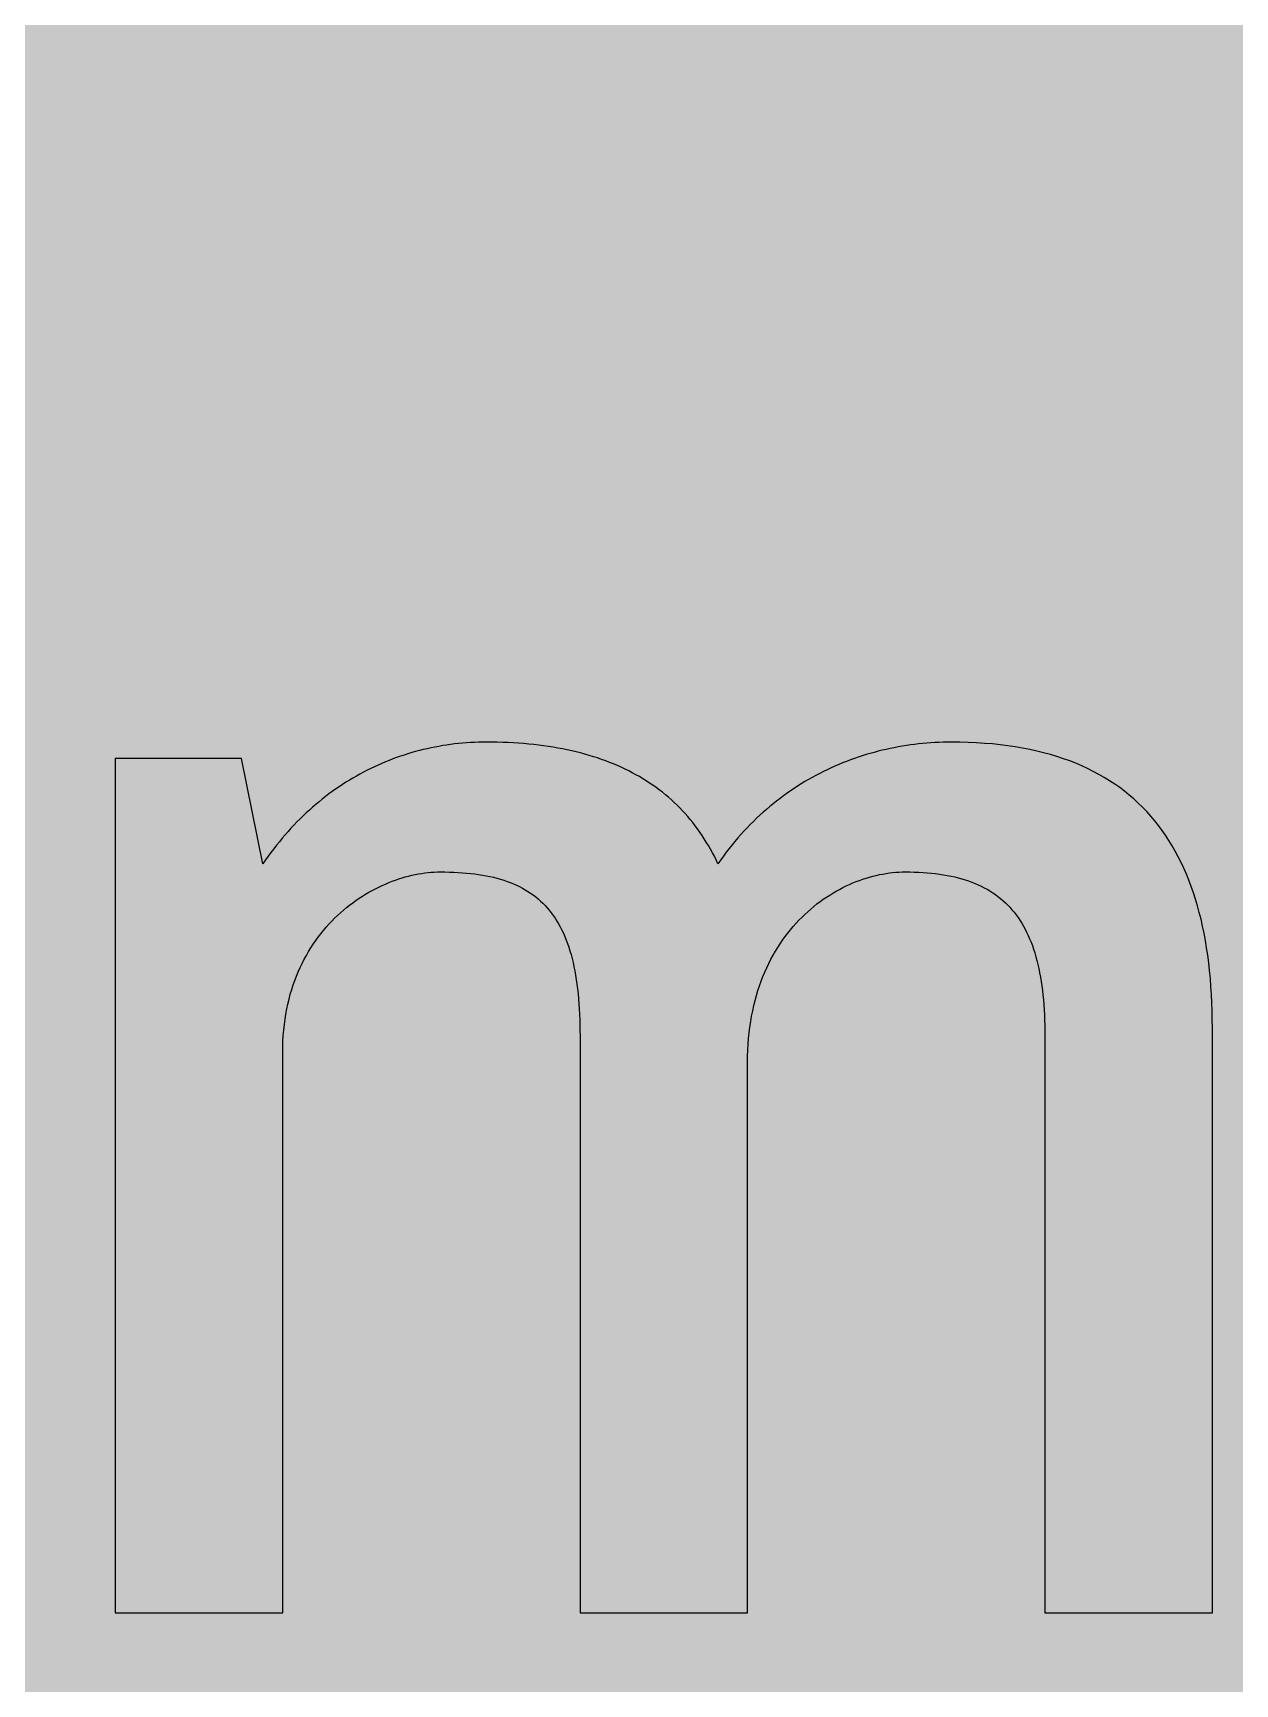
# Model space of a CAD drawing. Header units: millimetres. Extents: x 0 to 318, y 0 to 212.
# Drawn here: x 135.2 to 181.7, y 84.1 to 147.9 of the extents above; entities that cross this region are included whole.
import ezdxf

# ---------------------------------------------------------------- set-up
doc = ezdxf.new("R2010")
doc.units = ezdxf.units.MM

msp = doc.modelspace()

# ---------------------------------------------------------------- hatches: boundary and pattern name
for color, points in [(254, [(14.1633, 0.0536), (13.9878, 0.0533), (13.8125, 0.0559), (13.6373, 0.061), (13.462, 0.0686), (13.2893, 0.0787), (13.114, 0.0914), (12.9413, 0.1041), (12.7686, 0.1219), (12.5959, 0.1397), (12.4231, 0.16), (12.2504, 0.1829), (12.0777, 0.2057), (11.9075, 0.2337), (11.7373, 0.2616), (11.5672, 0.2921), (11.397, 0.3251), (11.2268, 0.3607), (11.0592, 0.3988), (10.8915, 0.4369), (10.7239, 0.4775), (10.5562, 0.5207), (10.3886, 0.5664), (10.2235, 0.6121), (10.0584, 0.6629), (9.8933, 0.7137), (9.7307, 0.7671), (9.5682, 0.8204), (9.4056, 0.8788), (9.2431, 0.9373), (9.083, 0.9982), (8.923, 1.0617), (8.763, 1.1252), (8.6055, 1.1938), (8.4455, 1.2624), (8.2906, 1.331), (8.1331, 1.4046), (7.9781, 1.4783), (7.8232, 1.5545), (7.6708, 1.6332), (7.5184, 1.7145), (7.366, 1.7958), (7.2161, 1.8796), (7.0663, 1.966), (6.919, 2.0523), (6.7716, 2.1438), (6.6243, 2.2352), (6.4795, 2.3266), (6.3348, 2.4232), (6.19, 2.5197), (6.0477, 2.6187), (5.908, 2.7178), (5.7683, 2.8194), (5.6286, 2.9235), (5.4915, 3.0302), (5.3543, 3.1369), (5.2197, 3.2461), (5.0851, 3.3579), (4.953, 3.4722), (4.8209, 3.5865), (4.6914, 3.7033), (4.5644, 3.8202), (4.4348, 3.9395), (4.3104, 4.0615), (4.1859, 4.1859), (4.0615, 4.3104), (3.9395, 4.4348), (3.8202, 4.5618), (3.7033, 4.6914), (3.5865, 4.8209), (3.4722, 4.953), (3.3579, 5.0851), (3.2487, 5.2197), (3.1369, 5.3543), (3.0302, 5.4915), (2.9235, 5.6286), (2.8194, 5.7683), (2.7178, 5.908), (2.6187, 6.0477), (2.5197, 6.19), (2.4232, 6.3348), (2.3266, 6.477), (2.2352, 6.6243), (2.1438, 6.7691), (2.0523, 6.9164), (1.966, 7.0663), (1.8796, 7.2161), (1.7958, 7.366), (1.7145, 7.5184), (1.6332, 7.6708), (1.5545, 7.8232), (1.4783, 7.9781), (1.4046, 8.1331), (1.331, 8.2906), (1.2598, 8.4455), (1.1913, 8.603), (1.1252, 8.763), (1.0592, 8.923), (0.9982, 9.083), (0.9373, 9.2431), (0.8763, 9.4056), (0.8204, 9.5682), (0.7645, 9.7307), (0.7112, 9.8933), (0.6604, 10.0584), (0.6121, 10.2235), (0.5639, 10.3911), (0.5207, 10.5562), (0.4775, 10.7239), (0.4343, 10.8915), (0.3962, 11.0592), (0.3607, 11.2268), (0.3251, 11.397), (0.2921, 11.5672), (0.2616, 11.7373), (0.2311, 11.9075), (0.2057, 12.0802), (0.1803, 12.2504), (0.1575, 12.4231), (0.1372, 12.5959), (0.1194, 12.7686), (0.1041, 12.9413), (0.0889, 13.1166), (0.0787, 13.2893), (0.0686, 13.4645), (0.061, 13.6373), (0.0559, 13.8125), (0.0508, 13.9878), (0.0508, 14.163), (0.0522, 197.6092), (0.0508, 197.7822), (0.0559, 197.9574), (0.061, 198.1327), (0.0686, 198.308), (0.0787, 198.4807), (0.0889, 198.6559), (0.1041, 198.8287), (0.1194, 199.0014), (0.1372, 199.1741), (0.1575, 199.3468), (0.1803, 199.5195), (0.2057, 199.6923), (0.2311, 199.8624), (0.2616, 200.0326), (0.2921, 200.2028), (0.3251, 200.373), (0.3607, 200.5432), (0.3962, 200.7108), (0.4343, 200.8784), (0.4775, 201.0461), (0.5207, 201.2137), (0.5639, 201.3814), (0.6121, 201.5465), (0.6604, 201.7116), (0.7112, 201.8767), (0.7645, 202.0392), (0.8204, 202.2018), (0.8763, 202.3643), (0.9373, 202.5269), (0.9982, 202.6869), (1.0592, 202.8469), (1.1252, 203.007), (1.1913, 203.1644), (1.2598, 203.3245), (1.331, 203.4794), (1.4046, 203.6369), (1.4783, 203.7918), (1.5545, 203.9468), (1.6332, 204.0992), (1.7145, 204.2516), (1.7958, 204.404), (1.8796, 204.5538), (1.966, 204.7037), (2.0523, 204.851), (2.1438, 204.9983), (2.2352, 205.1456), (2.3266, 205.2904), (2.4232, 205.4352), (2.5197, 205.58), (2.6187, 205.7222), (2.7178, 205.8619), (2.8194, 206.0016), (2.9235, 206.1413), (3.0302, 206.2785), (3.1369, 206.4156), (3.2487, 206.5503), (3.3579, 206.6849), (3.4722, 206.817), (3.5865, 206.949), (3.7033, 207.0786), (3.8202, 207.2056), (3.9395, 207.3351), (4.0615, 207.4596), (4.1859, 207.584), (4.3104, 207.7085), (4.4348, 207.8304), (4.5644, 207.9498), (4.6914, 208.0666), (4.8209, 208.1835), (4.953, 208.2978), (5.0851, 208.4121), (5.2197, 208.5213), (5.3543, 208.6331), (5.4915, 208.7397), (5.6286, 208.8464), (5.7683, 208.9506), (5.908, 209.0522), (6.0477, 209.1512), (6.19, 209.2503), (6.3348, 209.3468), (6.4795, 209.4433), (6.6243, 209.5348), (6.7716, 209.6262), (6.919, 209.7176), (7.0663, 209.804), (7.2161, 209.8904), (7.366, 209.9742), (7.5184, 210.0555), (7.6708, 210.1367), (7.8232, 210.2155), (7.9781, 210.2917), (8.1331, 210.3653), (8.2906, 210.439), (8.4455, 210.5101), (8.6055, 210.5787), (8.763, 210.6447), (8.923, 210.7108), (9.083, 210.7717), (9.2431, 210.8327), (9.4056, 210.8937), (9.5682, 210.9495), (9.7307, 211.0054), (9.8933, 211.0588), (10.0584, 211.1096), (10.2235, 211.1578), (10.3886, 211.2061), (10.5562, 211.2493), (10.7239, 211.2924), (10.8915, 211.3356), (11.0592, 211.3737), (11.2268, 211.4093), (11.397, 211.4448), (11.5672, 211.4779), (11.7373, 211.5083), (11.9075, 211.5388), (12.0777, 211.5642), (12.2504, 211.5896), (12.4231, 211.6125), (12.5959, 211.6328), (12.7686, 211.6506), (12.9413, 211.6658), (13.114, 211.6811), (13.2893, 211.6912), (13.462, 211.7014), (13.6373, 211.709), (13.8125, 211.7141), (13.9878, 211.7192), (14.163, 211.7192), (303.4411, 211.7203), (303.6164, 211.7192), (303.7891, 211.7141), (303.9643, 211.709), (304.1396, 211.7014), (304.3149, 211.6912), (304.4876, 211.6811), (304.6603, 211.6658), (304.8356, 211.6506), (305.0083, 211.6328), (305.181, 211.6125), (305.3512, 211.5896), (305.5239, 211.5642), (305.6941, 211.5388), (305.8668, 211.5083), (306.037, 211.4779), (306.2072, 211.4448), (306.3748, 211.4093), (306.545, 211.3737), (306.7126, 211.3356), (306.8803, 211.2924), (307.0479, 211.2493), (307.213, 211.2061), (307.3781, 211.1578), (307.5432, 211.1096), (307.7083, 211.0588), (307.8734, 211.0054), (308.036, 210.9495), (308.1985, 210.8937), (308.3611, 210.8327), (308.5211, 210.7717), (308.6811, 210.7108), (308.8411, 210.6447), (308.9986, 210.5787), (309.1561, 210.5101), (309.3136, 210.439), (309.4711, 210.3653), (309.626, 210.2917), (309.7784, 210.2155), (309.9333, 210.1367), (310.0857, 210.0555), (310.2381, 209.9742), (310.388, 209.8904), (310.5379, 209.804), (310.6852, 209.7176), (310.8325, 209.6262), (310.9798, 209.5348), (311.1246, 209.4433), (311.2694, 209.3468), (311.4116, 209.2503), (311.5539, 209.1512), (311.6961, 209.0522), (311.8358, 208.9506), (311.9755, 208.8464), (312.1127, 208.7397), (312.2473, 208.6331), (312.3844, 208.5213), (312.5165, 208.4121), (312.6511, 208.2978), (312.7807, 208.1835), (312.9128, 208.0666), (313.0398, 207.9498), (313.1668, 207.8304), (313.2938, 207.7085), (313.4182, 207.584), (313.5427, 207.4596), (313.6621, 207.3351), (313.784, 207.2056), (313.9008, 207.0786), (314.0177, 206.949), (314.132, 206.817), (314.2463, 206.6849), (314.3555, 206.5503), (314.4647, 206.4156), (314.5739, 206.2785), (314.6781, 206.1413), (314.7822, 206.0016), (314.8863, 205.8619), (314.9854, 205.7222), (315.0845, 205.58), (315.181, 205.4352), (315.275, 205.2904), (315.3689, 205.1456), (315.4604, 204.9983), (315.5493, 204.851), (315.6382, 204.7037), (315.7245, 204.5538), (315.8084, 204.404), (315.8896, 204.2516), (315.9684, 204.0992), (316.0471, 203.9468), (316.1233, 203.7918), (316.1995, 203.6369), (316.2706, 203.4794), (316.3418, 203.3245), (316.4103, 203.1644), (316.4764, 203.007), (316.5424, 202.8469), (316.6059, 202.6869), (316.6669, 202.5269), (316.7253, 202.3643), (316.7812, 202.2018), (316.8371, 202.0392), (316.8904, 201.8767), (316.9412, 201.7116), (316.9895, 201.5465), (317.0377, 201.3814), (317.0834, 201.2137), (317.1266, 201.0461), (317.1673, 200.8784), (317.2054, 200.7108), (317.2435, 200.5432), (317.2765, 200.373), (317.3095, 200.2028), (317.34, 200.0326), (317.3705, 199.8624), (317.3959, 199.6923), (317.4213, 199.5195), (317.4441, 199.3468), (317.4644, 199.1741), (317.4822, 199.0014), (317.4975, 198.8287), (317.5127, 198.6559), (317.5229, 198.4807), (317.533, 198.308), (317.5406, 198.1327), (317.5457, 197.9574), (317.5508, 197.7822), (317.5508, 197.6069), (317.5522, 14.1647), (317.5508, 13.9878), (317.5457, 13.8125), (317.5406, 13.6373), (317.533, 13.4645), (317.5229, 13.2893), (317.5127, 13.1166), (317.4975, 12.9413), (317.4822, 12.7686), (317.4644, 12.5959), (317.4441, 12.4231), (317.4213, 12.2504), (317.3959, 12.0802), (317.3705, 11.9075), (317.34, 11.7373), (317.3095, 11.5672), (317.2765, 11.397), (317.2435, 11.2268), (317.2054, 11.0592), (317.1673, 10.8915), (317.1266, 10.7239), (317.0834, 10.5562), (317.0377, 10.3911), (316.9895, 10.2235), (316.9412, 10.0584), (316.8904, 9.8933), (316.8371, 9.7307), (316.7812, 9.5682), (316.7253, 9.4056), (316.6669, 9.2431), (316.6059, 9.083), (316.5424, 8.923), (316.4764, 8.763), (316.4103, 8.603), (316.3418, 8.4455), (316.2706, 8.2906), (316.1995, 8.1331), (316.1233, 7.9781), (316.0471, 7.8232), (315.9684, 7.6708), (315.8896, 7.5184), (315.8084, 7.366), (315.7245, 7.2161), (315.6382, 7.0663), (315.5493, 6.9164), (315.4604, 6.7691), (315.3689, 6.6243), (315.275, 6.477), (315.181, 6.3348), (315.0845, 6.19), (314.9854, 6.0477), (314.8863, 5.908), (314.7822, 5.7683), (314.6781, 5.6286), (314.5739, 5.4915), (314.4647, 5.3543), (314.3555, 5.2197), (314.2463, 5.0851), (314.132, 4.953), (314.0177, 4.8209), (313.9008, 4.6914), (313.784, 4.5618), (313.6621, 4.4348), (313.5427, 4.3104), (313.4182, 4.1859), (313.2938, 4.0615), (313.1668, 3.9395), (313.0398, 3.8202), (312.9128, 3.7033), (312.7807, 3.5865), (312.6511, 3.4722), (312.5165, 3.3579), (312.3844, 3.2461), (312.2473, 3.1369), (312.1127, 3.0302), (311.9755, 2.9235), (311.8358, 2.8194), (311.6961, 2.7178), (311.5539, 2.6187), (311.4116, 2.5197), (311.2694, 2.4232), (311.1246, 2.3266), (310.9798, 2.2352), (310.8325, 2.1438), (310.6852, 2.0523), (310.5379, 1.966), (310.388, 1.8796), (310.2381, 1.7958), (310.0857, 1.7145), (309.9333, 1.6332), (309.7784, 1.5545), (309.626, 1.4783), (309.4711, 1.4046), (309.3136, 1.331), (309.1561, 1.2624), (308.9986, 1.1938), (308.8411, 1.1252), (308.6811, 1.0617), (308.5211, 0.9982), (308.3611, 0.9373), (308.1985, 0.8788), (308.036, 0.8204), (307.8734, 0.7671), (307.7083, 0.7137), (307.5432, 0.6629), (307.3781, 0.6121), (307.213, 0.5664), (307.0479, 0.5207), (306.8803, 0.4775), (306.7126, 0.4369), (306.545, 0.3988), (306.3748, 0.3607), (306.2072, 0.3251), (306.037, 0.2921), (305.8668, 0.2616), (305.6941, 0.2337), (305.5239, 0.2057), (305.3512, 0.1829), (305.181, 0.16), (305.0083, 0.1397), (304.8356, 0.1219), (304.6603, 0.1041), (304.4876, 0.0914), (304.3149, 0.0787), (304.1396, 0.0686), (303.9643, 0.061), (303.7891, 0.0559), (303.6164, 0.0533), (303.4411, 0.0533)]), (144, [(14.1633, 5.3453), (13.9344, 5.3467), (13.7084, 5.3543), (13.4849, 5.3696), (13.2613, 5.3899), (13.0378, 5.4153), (12.8194, 5.4458), (12.6009, 5.4813), (12.385, 5.522), (12.1717, 5.5702), (11.9583, 5.621), (11.7475, 5.6794), (11.5392, 5.7404), (11.3335, 5.8064), (11.1303, 5.8801), (10.9296, 5.9563), (10.729, 6.0376), (10.5334, 6.1239), (10.3378, 6.2128), (10.1473, 6.3094), (9.9593, 6.4084), (9.7714, 6.5126), (9.5885, 6.6218), (9.4082, 6.7335), (9.2304, 6.8504), (9.0576, 6.9698), (8.8849, 7.0968), (8.7173, 7.2238), (8.5522, 7.3584), (8.3896, 7.4955), (8.2321, 7.6352), (8.0772, 7.78), (7.9273, 7.9273), (7.7775, 8.0772), (7.6352, 8.2321), (7.493, 8.3922), (7.3558, 8.5522), (7.2238, 8.7173), (7.0942, 8.8875), (6.9698, 9.0576), (6.8504, 9.2329), (6.7335, 9.4107), (6.6192, 9.591), (6.5126, 9.7739), (6.4084, 9.9593), (6.3068, 10.1473), (6.2128, 10.3403), (6.1214, 10.5334), (6.035, 10.7315), (5.9538, 10.9296), (5.8776, 11.1303), (5.8064, 11.3335), (5.7404, 11.5418), (5.6769, 11.75), (5.621, 11.9583), (5.5677, 12.1717), (5.522, 12.385), (5.4813, 12.6009), (5.4432, 12.8194), (5.4127, 13.0404), (5.3873, 13.2613), (5.3696, 13.4849), (5.3543, 13.7084), (5.3467, 13.937), (5.3416, 14.163), (5.3439, 197.6092), (5.3467, 197.8355), (5.3543, 198.0616), (5.3696, 198.2851), (5.3873, 198.5086), (5.4127, 198.7321), (5.4432, 198.9506), (5.4813, 199.169), (5.522, 199.3849), (5.5677, 199.5983), (5.621, 199.8116), (5.6769, 200.0225), (5.7404, 200.2307), (5.8064, 200.4365), (5.8776, 200.6397), (5.9538, 200.8403), (6.035, 201.041), (6.1214, 201.2366), (6.2128, 201.4322), (6.3068, 201.6227), (6.4084, 201.8106), (6.5126, 201.9986), (6.6192, 202.1815), (6.7335, 202.3618), (6.8504, 202.5396), (6.9698, 202.7123), (7.0942, 202.885), (7.2238, 203.0527), (7.3558, 203.2178), (7.493, 203.3803), (7.6352, 203.5378), (7.7775, 203.6928), (7.9273, 203.8426), (8.0772, 203.9925), (8.2321, 204.1347), (8.3896, 204.277), (8.5522, 204.4141), (8.7173, 204.5462), (8.8849, 204.6757), (9.0576, 204.8002), (9.2304, 204.9196), (9.4082, 205.0364), (9.5885, 205.1507), (9.7714, 205.2574), (9.9593, 205.3615), (10.1473, 205.4631), (10.3378, 205.5571), (10.5334, 205.6486), (10.729, 205.7349), (10.9296, 205.8162), (11.1303, 205.8924), (11.3335, 205.9635), (11.5392, 206.0296), (11.7475, 206.0931), (11.9583, 206.1489), (12.1717, 206.2023), (12.385, 206.248), (12.6009, 206.2886), (12.8194, 206.3267), (13.0378, 206.3572), (13.2613, 206.3826), (13.4849, 206.4004), (13.7084, 206.4156), (13.9344, 206.4233), (14.163, 206.4283), (303.4411, 206.4286), (303.6672, 206.4233), (303.8932, 206.4156), (304.1193, 206.4004), (304.3428, 206.3826), (304.5638, 206.3572), (304.7822, 206.3267), (305.0007, 206.2886), (305.2166, 206.248), (305.4325, 206.2023), (305.6433, 206.1489), (305.8541, 206.0931), (306.0624, 206.0296), (306.2681, 205.9635), (306.4713, 205.8924), (306.6745, 205.8162), (306.8726, 205.7349), (307.0708, 205.6486), (307.2638, 205.5571), (307.4543, 205.4631), (307.6448, 205.3615), (307.8302, 205.2574), (308.0131, 205.1507), (308.1934, 205.0364), (308.3712, 204.9196), (308.5465, 204.8002), (308.7167, 204.6757), (308.8843, 204.5462), (309.0494, 204.4141), (309.212, 204.277), (309.3695, 204.1347), (309.5244, 203.9925), (309.6768, 203.8426), (309.8241, 203.6928), (309.9689, 203.5378), (310.1086, 203.3803), (310.2458, 203.2178), (310.3778, 203.0527), (310.5074, 202.885), (310.6318, 202.7123), (310.7538, 202.5396), (310.8706, 202.3618), (310.9824, 202.1815), (311.0916, 201.9986), (311.1957, 201.8106), (311.2948, 201.6227), (311.3888, 201.4322), (311.4802, 201.2366), (311.5666, 201.041), (311.6478, 200.8403), (311.724, 200.6397), (311.7952, 200.4365), (311.8637, 200.2307), (311.9247, 200.0225), (311.9806, 199.8116), (312.0339, 199.5983), (312.0796, 199.3849), (312.1203, 199.169), (312.1584, 198.9506), (312.1889, 198.7321), (312.2143, 198.5086), (312.2346, 198.2851), (312.2473, 198.0616), (312.2574, 197.8355), (312.26, 197.6069), (312.2605, 14.1647), (312.2574, 13.937), (312.2473, 13.7084), (312.2346, 13.4849), (312.2143, 13.2613), (312.1889, 13.0404), (312.1584, 12.8194), (312.1203, 12.6009), (312.0796, 12.385), (312.0339, 12.1717), (311.9806, 11.9583), (311.9247, 11.75), (311.8637, 11.5418), (311.7952, 11.3335), (311.724, 11.1303), (311.6478, 10.9296), (311.5666, 10.7315), (311.4802, 10.5334), (311.3888, 10.3403), (311.2948, 10.1473), (311.1957, 9.9593), (311.0916, 9.7739), (310.9824, 9.591), (310.8706, 9.4107), (310.7538, 9.2329), (310.6318, 9.0576), (310.5074, 8.8875), (310.3778, 8.7173), (310.2458, 8.5522), (310.1086, 8.3922), (309.9689, 8.2321), (309.8241, 8.0772), (309.6768, 7.9273), (309.5244, 7.78), (309.3695, 7.6352), (309.212, 7.4955), (309.0494, 7.3584), (308.8843, 7.2238), (308.7167, 7.0968), (308.5465, 6.9698), (308.3712, 6.8504), (308.1934, 6.7335), (308.0131, 6.6218), (307.8302, 6.5126), (307.6448, 6.4084), (307.4543, 6.3094), (307.2638, 6.2128), (307.0708, 6.1239), (306.8726, 6.0376), (306.6745, 5.9563), (306.4713, 5.8801), (306.2681, 5.8064), (306.0624, 5.7404), (305.8541, 5.6794), (305.6433, 5.621), (305.4325, 5.5702), (305.2166, 5.522), (305.0007, 5.4813), (304.7822, 5.4458), (304.5638, 5.4153), (304.3428, 5.3899), (304.1193, 5.3696), (303.8932, 5.3543), (303.6672, 5.3467), (303.4411, 5.3442)]), (254, [(162.8676, 86.8369), (162.8676, 108.108), (162.8699, 108.3462), (162.8775, 108.5799), (162.8902, 108.8111), (162.908, 109.0371), (162.9283, 109.2581), (162.9562, 109.4765), (162.9867, 109.6899), (163.0248, 109.9007), (163.0655, 110.1065), (163.1086, 110.3071), (163.1594, 110.5027), (163.2102, 110.6957), (163.2687, 110.8862), (163.3296, 111.0717), (163.3931, 111.252), (163.4617, 111.4273), (163.5328, 111.6), (163.609, 111.7702), (163.6878, 111.9353), (163.769, 112.0953), (163.8529, 112.2528), (163.9418, 112.4052), (164.0307, 112.5525), (164.1246, 112.6973), (164.2212, 112.8395), (164.3202, 112.9767), (164.4218, 113.1113), (164.526, 113.2383), (164.6301, 113.3653), (164.7393, 113.4872), (164.8485, 113.604), (164.9603, 113.7183), (165.0746, 113.8301), (165.1914, 113.9368), (165.3083, 114.0384), (165.4277, 114.14), (165.547, 114.234), (165.669, 114.3254), (165.7934, 114.4143), (165.9179, 114.4981), (166.0423, 114.5794), (166.1668, 114.6581), (166.2938, 114.7318), (166.4233, 114.8004), (166.5503, 114.869), (166.6799, 114.9299), (166.8094, 114.9909), (166.9364, 115.0468), (167.066, 115.0976), (167.1955, 115.1484), (167.325, 115.1941), (167.4546, 115.2347), (167.5841, 115.2728), (167.7137, 115.3084), (167.8432, 115.3389), (167.9702, 115.3693), (168.0972, 115.3922), (168.2242, 115.4151), (168.3487, 115.4328), (168.4731, 115.4481), (168.5976, 115.4582), (168.7195, 115.4684), (168.8414, 115.4709), (168.9608, 115.4735), (169.1386, 115.4735), (169.3113, 115.4684), (169.4815, 115.4608), (169.6491, 115.4532), (169.8142, 115.4405), (169.9743, 115.4252), (170.1317, 115.4074), (170.2867, 115.3897), (170.4391, 115.3668), (170.5864, 115.3389), (170.7312, 115.3109), (170.8734, 115.2804), (171.0131, 115.2449), (171.1503, 115.2068), (171.2824, 115.1687), (171.4119, 115.1255), (171.5389, 115.0772), (171.6634, 115.029), (171.7827, 114.9782), (171.9021, 114.9223), (172.0164, 114.8639), (172.1282, 114.8029), (172.2374, 114.7369), (172.3441, 114.6708), (172.4457, 114.5997), (172.5473, 114.5261), (172.6438, 114.4473), (172.7403, 114.3686), (172.8318, 114.2848), (172.9207, 114.1984), (173.007, 114.107), (173.0883, 114.013), (173.1696, 113.9165), (173.2483, 113.8174), (173.322, 113.7133), (173.3931, 113.6066), (173.4642, 113.4948), (173.5303, 113.3805), (173.5938, 113.2637), (173.6547, 113.1418), (173.7157, 113.0173), (173.7716, 112.8903), (173.8249, 112.7582), (173.8757, 112.6236), (173.924, 112.4839), (173.9671, 112.3417), (174.0103, 112.1943), (174.051, 112.0445), (174.0891, 111.8921), (174.1246, 111.7346), (174.1576, 111.572), (174.1881, 111.4069), (174.2161, 111.2393), (174.2415, 111.0666), (174.2643, 110.8888), (174.2846, 110.7084), (174.3024, 110.5256), (174.3177, 110.3376), (174.3304, 110.1446), (174.3405, 109.949), (174.3481, 109.7483), (174.3532, 109.5451), (174.3583, 109.3368), (174.3583, 109.1235), (174.3604, 86.8369), (180.8371, 86.8369), (180.8371, 109.4422), (180.8328, 109.7712), (180.8277, 110.0988), (180.815, 110.4189), (180.7997, 110.7364), (180.7794, 111.0488), (180.7566, 111.3561), (180.7261, 111.6584), (180.6931, 111.9581), (180.655, 112.2502), (180.6118, 112.5398), (180.5661, 112.8217), (180.5127, 113.1011), (180.4568, 113.3754), (180.3959, 113.6447), (180.3298, 113.9088), (180.2587, 114.1679), (180.1825, 114.4219), (180.1012, 114.6708), (180.0174, 114.9147), (179.926, 115.156), (179.832, 115.3897), (179.7304, 115.6183), (179.6263, 115.8443), (179.517, 116.0628), (179.4002, 116.2761), (179.2808, 116.4844), (179.1564, 116.6901), (179.0268, 116.8883), (178.8922, 117.0813), (178.75, 117.2718), (178.6052, 117.4547), (178.4553, 117.6325), (178.2978, 117.8052), (178.1378, 117.9728), (177.9702, 118.1354), (177.8, 118.2929), (177.6222, 118.4453), (177.4393, 118.5926), (177.2514, 118.7323), (177.0583, 118.8695), (176.8602, 118.999), (176.657, 119.126), (176.4487, 119.2454), (176.2328, 119.3597), (176.0118, 119.4689), (175.7858, 119.573), (175.5546, 119.6721), (175.3184, 119.7635), (175.0746, 119.8499), (174.8257, 119.9337), (174.5717, 120.0099), (174.3126, 120.0785), (174.0459, 120.1445), (173.7766, 120.2055), (173.4998, 120.2588), (173.2153, 120.3071), (172.9257, 120.3503), (172.6311, 120.3858), (172.3314, 120.4189), (172.0266, 120.4443), (171.7142, 120.4646), (171.3941, 120.4773), (171.0715, 120.4874), (170.7413, 120.49), (170.5813, 120.49), (170.4238, 120.4849), (170.2664, 120.4798), (170.1089, 120.4722), (169.9514, 120.462), (169.7939, 120.4519), (169.6339, 120.4366), (169.4764, 120.4214), (169.3189, 120.4036), (169.1615, 120.3808), (169.0065, 120.3579), (168.849, 120.335), (168.6916, 120.3071), (168.5366, 120.2766), (168.3791, 120.2461), (168.2242, 120.2106), (168.0693, 120.175), (167.9143, 120.1369), (167.7594, 120.0963), (167.6044, 120.0531), (167.452, 120.0074), (167.2971, 119.9591), (167.1447, 119.9083), (166.9948, 119.8575), (166.8424, 119.8016), (166.6926, 119.7458), (166.5427, 119.6873), (166.3929, 119.6238), (166.243, 119.5603), (166.0957, 119.4943), (165.9484, 119.4257), (165.8036, 119.3546), (165.6563, 119.2809), (165.5115, 119.2047), (165.3692, 119.1285), (165.227, 119.0473), (165.0848, 118.9634), (164.9425, 118.8796), (164.8028, 118.7907), (164.6657, 118.7018), (164.5285, 118.6078), (164.3913, 118.5139), (164.2542, 118.4148), (164.1221, 118.3157), (163.9875, 118.2141), (163.8554, 118.1075), (163.7259, 118.0008), (163.5963, 117.8916), (163.4668, 117.7798), (163.3398, 117.663), (163.2153, 117.5461), (163.0909, 117.4267), (162.9689, 117.3048), (162.847, 117.1804), (162.7276, 117.0534), (162.6108, 116.9238), (162.494, 116.7892), (162.3797, 116.6546), (162.2654, 116.5174), (162.1536, 116.3777), (162.0418, 116.2355), (161.9352, 116.0882), (161.8285, 115.9408), (161.7218, 115.791), (161.6532, 115.9358), (161.5821, 116.078), (161.5084, 116.2177), (161.4322, 116.3574), (161.3535, 116.492), (161.2722, 116.6266), (161.1909, 116.7562), (161.1071, 116.8857), (161.0182, 117.0127), (160.9293, 117.1372), (160.8379, 117.2591), (160.7464, 117.381), (160.6499, 117.4979), (160.5534, 117.6147), (160.4518, 117.7265), (160.3502, 117.8382), (160.2461, 117.9474), (160.1394, 118.0541), (160.0302, 118.1583), (159.9209, 118.2599), (159.8066, 118.3589), (159.6898, 118.458), (159.573, 118.552), (159.4536, 118.6459), (159.3317, 118.7348), (159.2072, 118.8237), (159.0802, 118.9101), (158.9507, 118.9939), (158.8211, 119.0752), (158.6865, 119.1565), (158.5519, 119.2327), (158.4122, 119.3063), (158.2725, 119.38), (158.1302, 119.4511), (157.9855, 119.5172), (157.8381, 119.5832), (157.6883, 119.6467), (157.5359, 119.7077), (157.3835, 119.7661), (157.226, 119.8245), (157.0685, 119.8778), (156.906, 119.9286), (156.7434, 119.9794), (156.5783, 120.0277), (156.4107, 120.0709), (156.2405, 120.1141), (156.0678, 120.1547), (155.8925, 120.1928), (155.7147, 120.2284), (155.5344, 120.2639), (155.354, 120.2944), (155.1686, 120.3223), (154.9806, 120.3503), (154.7927, 120.3731), (154.6022, 120.396), (154.4066, 120.4163), (154.211, 120.4341), (154.0129, 120.4493), (153.8122, 120.462), (153.6065, 120.4722), (153.4008, 120.4798), (153.1925, 120.4849), (152.9817, 120.49), (152.7683, 120.49), (152.6159, 120.49), (152.461, 120.4849), (152.306, 120.4798), (152.1511, 120.4722), (151.9987, 120.462), (151.8437, 120.4493), (151.6913, 120.4341), (151.5389, 120.4189), (151.3865, 120.3985), (151.2341, 120.3782), (151.0817, 120.3554), (150.9319, 120.3274), (150.7795, 120.2995), (150.6296, 120.269), (150.4798, 120.236), (150.3299, 120.203), (150.1826, 120.1649), (150.0327, 120.1268), (149.8854, 120.0836), (149.7381, 120.0404), (149.5908, 119.9921), (149.446, 119.9439), (149.3012, 119.8931), (149.1564, 119.8397), (149.0116, 119.7839), (148.8669, 119.728), (148.7246, 119.667), (148.5824, 119.6035), (148.4427, 119.54), (148.3004, 119.4714), (148.1607, 119.4029), (148.0236, 119.3317), (147.8839, 119.2581), (147.7467, 119.1793), (147.6121, 119.1006), (147.4749, 119.0219), (147.3429, 118.938), (147.2082, 118.8517), (147.0762, 118.7628), (146.9441, 118.6739), (146.8145, 118.5799), (146.685, 118.4859), (146.5555, 118.3869), (146.4285, 118.2878), (146.3015, 118.1862), (146.177, 118.0821), (146.0525, 117.9728), (145.9281, 117.8636), (145.8062, 117.7519), (145.6868, 117.6401), (145.5674, 117.5233), (145.448, 117.4039), (145.3312, 117.282), (145.2169, 117.16), (145.1026, 117.033), (144.9883, 116.9035), (144.8765, 116.774), (144.7673, 116.6393), (144.6581, 116.5047), (144.5489, 116.3676), (144.4422, 116.2253), (144.338, 116.0831), (144.2339, 115.9383), (144.1323, 115.791), (143.3089, 119.8559), (138.4198, 119.8559), (138.4198, 86.8369), (144.8964, 86.8369), (144.8964, 108.4897), (144.8968, 108.712), (144.9045, 108.933), (144.9197, 109.1489), (144.9375, 109.3622), (144.9603, 109.5705), (144.9857, 109.7763), (145.0188, 109.9769), (145.0543, 110.175), (145.0975, 110.3681), (145.1432, 110.556), (145.1915, 110.744), (145.2448, 110.9243), (145.3032, 111.1047), (145.3642, 111.2774), (145.4302, 111.4476), (145.4988, 111.6152), (145.5725, 111.7803), (145.6487, 111.9378), (145.7274, 112.0953), (145.8112, 112.2477), (145.8951, 112.395), (145.984, 112.5398), (146.0779, 112.682), (146.1719, 112.8192), (146.2684, 112.9538), (146.3675, 113.0833), (146.4716, 113.2103), (146.5758, 113.3348), (146.6825, 113.4542), (146.7917, 113.5685), (146.9009, 113.6828), (147.0152, 113.792), (147.1295, 113.8961), (147.2463, 113.9977), (147.3632, 114.0968), (147.4826, 114.1908), (147.6045, 114.2822), (147.7264, 114.3711), (147.8509, 114.4549), (147.9753, 114.5362), (148.0998, 114.6124), (148.2268, 114.6886), (148.3538, 114.7572), (148.4808, 114.8258), (148.6078, 114.8893), (148.7373, 114.9502), (148.8643, 115.0061), (148.9939, 115.062), (149.1234, 115.1103), (149.2529, 115.1585), (149.3799, 115.2017), (149.5095, 115.2423), (149.6365, 115.2804), (149.766, 115.3135), (149.893, 115.3439), (150.02, 115.3719), (150.1445, 115.3947), (150.2689, 115.4176), (150.3934, 115.4328), (150.5153, 115.4481), (150.6372, 115.4608), (150.7566, 115.4684), (150.876, 115.4735), (150.9928, 115.4735), (151.1681, 115.4735), (151.3434, 115.4684), (151.5135, 115.4633), (151.6812, 115.4557), (151.8437, 115.443), (152.0063, 115.4303), (152.1638, 115.4151), (152.3187, 115.3973), (152.4686, 115.3744), (152.6184, 115.3516), (152.7632, 115.3262), (152.9055, 115.2957), (153.0452, 115.2652), (153.1798, 115.2296), (153.3119, 115.1915), (153.4439, 115.1509), (153.5684, 115.1077), (153.6929, 115.062), (153.8148, 115.0137), (153.9316, 114.9604), (154.0459, 114.9045), (154.1602, 114.8461), (154.2669, 114.7851), (154.3736, 114.7216), (154.4777, 114.6531), (154.5768, 114.5819), (154.6758, 114.5083), (154.7698, 114.4295), (154.8613, 114.3483), (154.9502, 114.2644), (155.0365, 114.1755), (155.1203, 114.0841), (155.1991, 113.9901), (155.2778, 113.8911), (155.3515, 113.7895), (155.4251, 113.6853), (155.4937, 113.5761), (155.5623, 113.4618), (155.6258, 113.345), (155.6868, 113.2256), (155.7452, 113.1011), (155.8011, 112.9741), (155.8544, 112.842), (155.9052, 112.7074), (155.9535, 112.5677), (155.9992, 112.4229), (156.0424, 112.2756), (156.083, 112.1258), (156.1211, 111.9708), (156.1541, 111.8108), (156.1871, 111.6457), (156.2176, 111.4781), (156.2456, 111.3053), (156.271, 111.1301), (156.2938, 110.9497), (156.3141, 110.7643), (156.3319, 110.5738), (156.3472, 110.3808), (156.3599, 110.1827), (156.37, 109.9795), (156.3802, 109.7737), (156.3853, 109.5604), (156.3878, 109.3445), (156.3903, 109.1235), (156.391, 86.8369)])]:
    msp.add_hatch(color=color).paths.add_polyline_path(points)

# ---------------------------------------------------------------- linework, layer by layer
at = {"color": 254}
msp.add_lwpolyline([(162.8676, 86.8369), (162.8676, 108.108), (162.8699, 108.3462), (162.8775, 108.5799), (162.8902, 108.8111), (162.908, 109.0371), (162.9283, 109.2581), (162.9562, 109.4765), (162.9867, 109.6899), (163.0248, 109.9007), (163.0655, 110.1065), (163.1086, 110.3071), (163.1594, 110.5027), (163.2102, 110.6957), (163.2687, 110.8862), (163.3296, 111.0717), (163.3931, 111.252), (163.4617, 111.4273), (163.5328, 111.6), (163.609, 111.7702), (163.6878, 111.9353), (163.769, 112.0953), (163.8529, 112.2528), (163.9418, 112.4052), (164.0307, 112.5525), (164.1246, 112.6973), (164.2212, 112.8395), (164.3202, 112.9767), (164.4218, 113.1113), (164.526, 113.2383), (164.6301, 113.3653), (164.7393, 113.4872), (164.8485, 113.604), (164.9603, 113.7183), (165.0746, 113.8301), (165.1914, 113.9368), (165.3083, 114.0384), (165.4277, 114.14), (165.547, 114.234), (165.669, 114.3254), (165.7934, 114.4143), (165.9179, 114.4981), (166.0423, 114.5794), (166.1668, 114.6581), (166.2938, 114.7318), (166.4233, 114.8004), (166.5503, 114.869), (166.6799, 114.9299), (166.8094, 114.9909), (166.9364, 115.0468), (167.066, 115.0976), (167.1955, 115.1484), (167.325, 115.1941), (167.4546, 115.2347), (167.5841, 115.2728), (167.7137, 115.3084), (167.8432, 115.3389), (167.9702, 115.3693), (168.0972, 115.3922), (168.2242, 115.4151), (168.3487, 115.4328), (168.4731, 115.4481), (168.5976, 115.4582), (168.7195, 115.4684), (168.8414, 115.4709), (168.9608, 115.4735), (169.1386, 115.4735), (169.3113, 115.4684), (169.4815, 115.4608), (169.6491, 115.4532), (169.8142, 115.4405), (169.9743, 115.4252), (170.1317, 115.4074), (170.2867, 115.3897), (170.4391, 115.3668), (170.5864, 115.3389), (170.7312, 115.3109), (170.8734, 115.2804), (171.0131, 115.2449), (171.1503, 115.2068), (171.2824, 115.1687), (171.4119, 115.1255), (171.5389, 115.0772), (171.6634, 115.029), (171.7827, 114.9782), (171.9021, 114.9223), (172.0164, 114.8639), (172.1282, 114.8029), (172.2374, 114.7369), (172.3441, 114.6708), (172.4457, 114.5997), (172.5473, 114.5261), (172.6438, 114.4473), (172.7403, 114.3686), (172.8318, 114.2848), (172.9207, 114.1984), (173.007, 114.107), (173.0883, 114.013), (173.1696, 113.9165), (173.2483, 113.8174), (173.322, 113.7133), (173.3931, 113.6066), (173.4642, 113.4948), (173.5303, 113.3805), (173.5938, 113.2637), (173.6547, 113.1418), (173.7157, 113.0173), (173.7716, 112.8903), (173.8249, 112.7582), (173.8757, 112.6236), (173.924, 112.4839), (173.9671, 112.3417), (174.0103, 112.1943), (174.051, 112.0445), (174.0891, 111.8921), (174.1246, 111.7346), (174.1576, 111.572), (174.1881, 111.4069), (174.2161, 111.2393), (174.2415, 111.0666), (174.2643, 110.8888), (174.2846, 110.7084), (174.3024, 110.5256), (174.3177, 110.3376), (174.3304, 110.1446), (174.3405, 109.949), (174.3481, 109.7483), (174.3532, 109.5451), (174.3583, 109.3368), (174.3583, 109.1235), (174.3604, 86.8369), (180.8371, 86.8369), (180.8371, 109.4422), (180.8328, 109.7712), (180.8277, 110.0988), (180.815, 110.4189), (180.7997, 110.7364), (180.7794, 111.0488), (180.7566, 111.3561), (180.7261, 111.6584), (180.6931, 111.9581), (180.655, 112.2502), (180.6118, 112.5398), (180.5661, 112.8217), (180.5127, 113.1011), (180.4568, 113.3754), (180.3959, 113.6447), (180.3298, 113.9088), (180.2587, 114.1679), (180.1825, 114.4219), (180.1012, 114.6708), (180.0174, 114.9147), (179.926, 115.156), (179.832, 115.3897), (179.7304, 115.6183), (179.6263, 115.8443), (179.517, 116.0628), (179.4002, 116.2761), (179.2808, 116.4844), (179.1564, 116.6901), (179.0268, 116.8883), (178.8922, 117.0813), (178.75, 117.2718), (178.6052, 117.4547), (178.4553, 117.6325), (178.2978, 117.8052), (178.1378, 117.9728), (177.9702, 118.1354), (177.8, 118.2929), (177.6222, 118.4453), (177.4393, 118.5926), (177.2514, 118.7323), (177.0583, 118.8695), (176.8602, 118.999), (176.657, 119.126), (176.4487, 119.2454), (176.2328, 119.3597), (176.0118, 119.4689), (175.7858, 119.573), (175.5546, 119.6721), (175.3184, 119.7635), (175.0746, 119.8499), (174.8257, 119.9337), (174.5717, 120.0099), (174.3126, 120.0785), (174.0459, 120.1445), (173.7766, 120.2055), (173.4998, 120.2588), (173.2153, 120.3071), (172.9257, 120.3503), (172.6311, 120.3858), (172.3314, 120.4189), (172.0266, 120.4443), (171.7142, 120.4646), (171.3941, 120.4773), (171.0715, 120.4874), (170.7413, 120.49), (170.5813, 120.49), (170.4238, 120.4849), (170.2664, 120.4798), (170.1089, 120.4722), (169.9514, 120.462), (169.7939, 120.4519), (169.6339, 120.4366), (169.4764, 120.4214), (169.3189, 120.4036), (169.1615, 120.3808), (169.0065, 120.3579), (168.849, 120.335), (168.6916, 120.3071), (168.5366, 120.2766), (168.3791, 120.2461), (168.2242, 120.2106), (168.0693, 120.175), (167.9143, 120.1369), (167.7594, 120.0963), (167.6044, 120.0531), (167.452, 120.0074), (167.2971, 119.9591), (167.1447, 119.9083), (166.9948, 119.8575), (166.8424, 119.8016), (166.6926, 119.7458), (166.5427, 119.6873), (166.3929, 119.6238), (166.243, 119.5603), (166.0957, 119.4943), (165.9484, 119.4257), (165.8036, 119.3546), (165.6563, 119.2809), (165.5115, 119.2047), (165.3692, 119.1285), (165.227, 119.0473), (165.0848, 118.9634), (164.9425, 118.8796), (164.8028, 118.7907), (164.6657, 118.7018), (164.5285, 118.6078), (164.3913, 118.5139), (164.2542, 118.4148), (164.1221, 118.3157), (163.9875, 118.2141), (163.8554, 118.1075), (163.7259, 118.0008), (163.5963, 117.8916), (163.4668, 117.7798), (163.3398, 117.663), (163.2153, 117.5461), (163.0909, 117.4267), (162.9689, 117.3048), (162.847, 117.1804), (162.7276, 117.0534), (162.6108, 116.9238), (162.494, 116.7892), (162.3797, 116.6546), (162.2654, 116.5174), (162.1536, 116.3777), (162.0418, 116.2355), (161.9352, 116.0882), (161.8285, 115.9408), (161.7218, 115.791), (161.6532, 115.9358), (161.5821, 116.078), (161.5084, 116.2177), (161.4322, 116.3574), (161.3535, 116.492), (161.2722, 116.6266), (161.1909, 116.7562), (161.1071, 116.8857), (161.0182, 117.0127), (160.9293, 117.1372), (160.8379, 117.2591), (160.7464, 117.381), (160.6499, 117.4979), (160.5534, 117.6147), (160.4518, 117.7265), (160.3502, 117.8382), (160.2461, 117.9474), (160.1394, 118.0541), (160.0302, 118.1583), (159.9209, 118.2599), (159.8066, 118.3589), (159.6898, 118.458), (159.573, 118.552), (159.4536, 118.6459), (159.3317, 118.7348), (159.2072, 118.8237), (159.0802, 118.9101), (158.9507, 118.9939), (158.8211, 119.0752), (158.6865, 119.1565), (158.5519, 119.2327), (158.4122, 119.3063), (158.2725, 119.38), (158.1302, 119.4511), (157.9855, 119.5172), (157.8381, 119.5832), (157.6883, 119.6467), (157.5359, 119.7077), (157.3835, 119.7661), (157.226, 119.8245), (157.0685, 119.8778), (156.906, 119.9286), (156.7434, 119.9794), (156.5783, 120.0277), (156.4107, 120.0709), (156.2405, 120.1141), (156.0678, 120.1547), (155.8925, 120.1928), (155.7147, 120.2284), (155.5344, 120.2639), (155.354, 120.2944), (155.1686, 120.3223), (154.9806, 120.3503), (154.7927, 120.3731), (154.6022, 120.396), (154.4066, 120.4163), (154.211, 120.4341), (154.0129, 120.4493), (153.8122, 120.462), (153.6065, 120.4722), (153.4008, 120.4798), (153.1925, 120.4849), (152.9817, 120.49), (152.7683, 120.49), (152.6159, 120.49), (152.461, 120.4849), (152.306, 120.4798), (152.1511, 120.4722), (151.9987, 120.462), (151.8437, 120.4493), (151.6913, 120.4341), (151.5389, 120.4189), (151.3865, 120.3985), (151.2341, 120.3782), (151.0817, 120.3554), (150.9319, 120.3274), (150.7795, 120.2995), (150.6296, 120.269), (150.4798, 120.236), (150.3299, 120.203), (150.1826, 120.1649), (150.0327, 120.1268), (149.8854, 120.0836), (149.7381, 120.0404), (149.5908, 119.9921), (149.446, 119.9439), (149.3012, 119.8931), (149.1564, 119.8397), (149.0116, 119.7839), (148.8669, 119.728), (148.7246, 119.667), (148.5824, 119.6035), (148.4427, 119.54), (148.3004, 119.4714), (148.1607, 119.4029), (148.0236, 119.3317), (147.8839, 119.2581), (147.7467, 119.1793), (147.6121, 119.1006), (147.4749, 119.0219), (147.3429, 118.938), (147.2082, 118.8517), (147.0762, 118.7628), (146.9441, 118.6739), (146.8145, 118.5799), (146.685, 118.4859), (146.5555, 118.3869), (146.4285, 118.2878), (146.3015, 118.1862), (146.177, 118.0821), (146.0525, 117.9728), (145.9281, 117.8636), (145.8062, 117.7519), (145.6868, 117.6401), (145.5674, 117.5233), (145.448, 117.4039), (145.3312, 117.282), (145.2169, 117.16), (145.1026, 117.033), (144.9883, 116.9035), (144.8765, 116.774), (144.7673, 116.6393), (144.6581, 116.5047), (144.5489, 116.3676), (144.4422, 116.2253), (144.338, 116.0831), (144.2339, 115.9383), (144.1323, 115.791), (143.3089, 119.8559), (138.4198, 119.8559), (138.4198, 86.8369), (144.8964, 86.8369), (144.8964, 108.4897), (144.8968, 108.712), (144.9045, 108.933), (144.9197, 109.1489), (144.9375, 109.3622), (144.9603, 109.5705), (144.9857, 109.7763), (145.0188, 109.9769), (145.0543, 110.175), (145.0975, 110.3681), (145.1432, 110.556), (145.1915, 110.744), (145.2448, 110.9243), (145.3032, 111.1047), (145.3642, 111.2774), (145.4302, 111.4476), (145.4988, 111.6152), (145.5725, 111.7803), (145.6487, 111.9378), (145.7274, 112.0953), (145.8112, 112.2477), (145.8951, 112.395), (145.984, 112.5398), (146.0779, 112.682), (146.1719, 112.8192), (146.2684, 112.9538), (146.3675, 113.0833), (146.4716, 113.2103), (146.5758, 113.3348), (146.6825, 113.4542), (146.7917, 113.5685), (146.9009, 113.6828), (147.0152, 113.792), (147.1295, 113.8961), (147.2463, 113.9977), (147.3632, 114.0968), (147.4826, 114.1908), (147.6045, 114.2822), (147.7264, 114.3711), (147.8509, 114.4549), (147.9753, 114.5362), (148.0998, 114.6124), (148.2268, 114.6886), (148.3538, 114.7572), (148.4808, 114.8258), (148.6078, 114.8893), (148.7373, 114.9502), (148.8643, 115.0061), (148.9939, 115.062), (149.1234, 115.1103), (149.2529, 115.1585), (149.3799, 115.2017), (149.5095, 115.2423), (149.6365, 115.2804), (149.766, 115.3135), (149.893, 115.3439), (150.02, 115.3719), (150.1445, 115.3947), (150.2689, 115.4176), (150.3934, 115.4328), (150.5153, 115.4481), (150.6372, 115.4608), (150.7566, 115.4684), (150.876, 115.4735), (150.9928, 115.4735), (151.1681, 115.4735), (151.3434, 115.4684), (151.5135, 115.4633), (151.6812, 115.4557), (151.8437, 115.443), (152.0063, 115.4303), (152.1638, 115.4151), (152.3187, 115.3973), (152.4686, 115.3744), (152.6184, 115.3516), (152.7632, 115.3262), (152.9055, 115.2957), (153.0452, 115.2652), (153.1798, 115.2296), (153.3119, 115.1915), (153.4439, 115.1509), (153.5684, 115.1077), (153.6929, 115.062), (153.8148, 115.0137), (153.9316, 114.9604), (154.0459, 114.9045), (154.1602, 114.8461), (154.2669, 114.7851), (154.3736, 114.7216), (154.4777, 114.6531), (154.5768, 114.5819), (154.6758, 114.5083), (154.7698, 114.4295), (154.8613, 114.3483), (154.9502, 114.2644), (155.0365, 114.1755), (155.1203, 114.0841), (155.1991, 113.9901), (155.2778, 113.8911), (155.3515, 113.7895), (155.4251, 113.6853), (155.4937, 113.5761), (155.5623, 113.4618), (155.6258, 113.345), (155.6868, 113.2256), (155.7452, 113.1011), (155.8011, 112.9741), (155.8544, 112.842), (155.9052, 112.7074), (155.9535, 112.5677), (155.9992, 112.4229), (156.0424, 112.2756), (156.083, 112.1258), (156.1211, 111.9708), (156.1541, 111.8108), (156.1871, 111.6457), (156.2176, 111.4781), (156.2456, 111.3053), (156.271, 111.1301), (156.2938, 110.9497), (156.3141, 110.7643), (156.3319, 110.5738), (156.3472, 110.3808), (156.3599, 110.1827), (156.37, 109.9795), (156.3802, 109.7737), (156.3853, 109.5604), (156.3878, 109.3445), (156.3903, 109.1235), (156.391, 86.8369), (162.8676, 86.8369)], dxfattribs=at)

doc.saveas('drawing.dxf')
